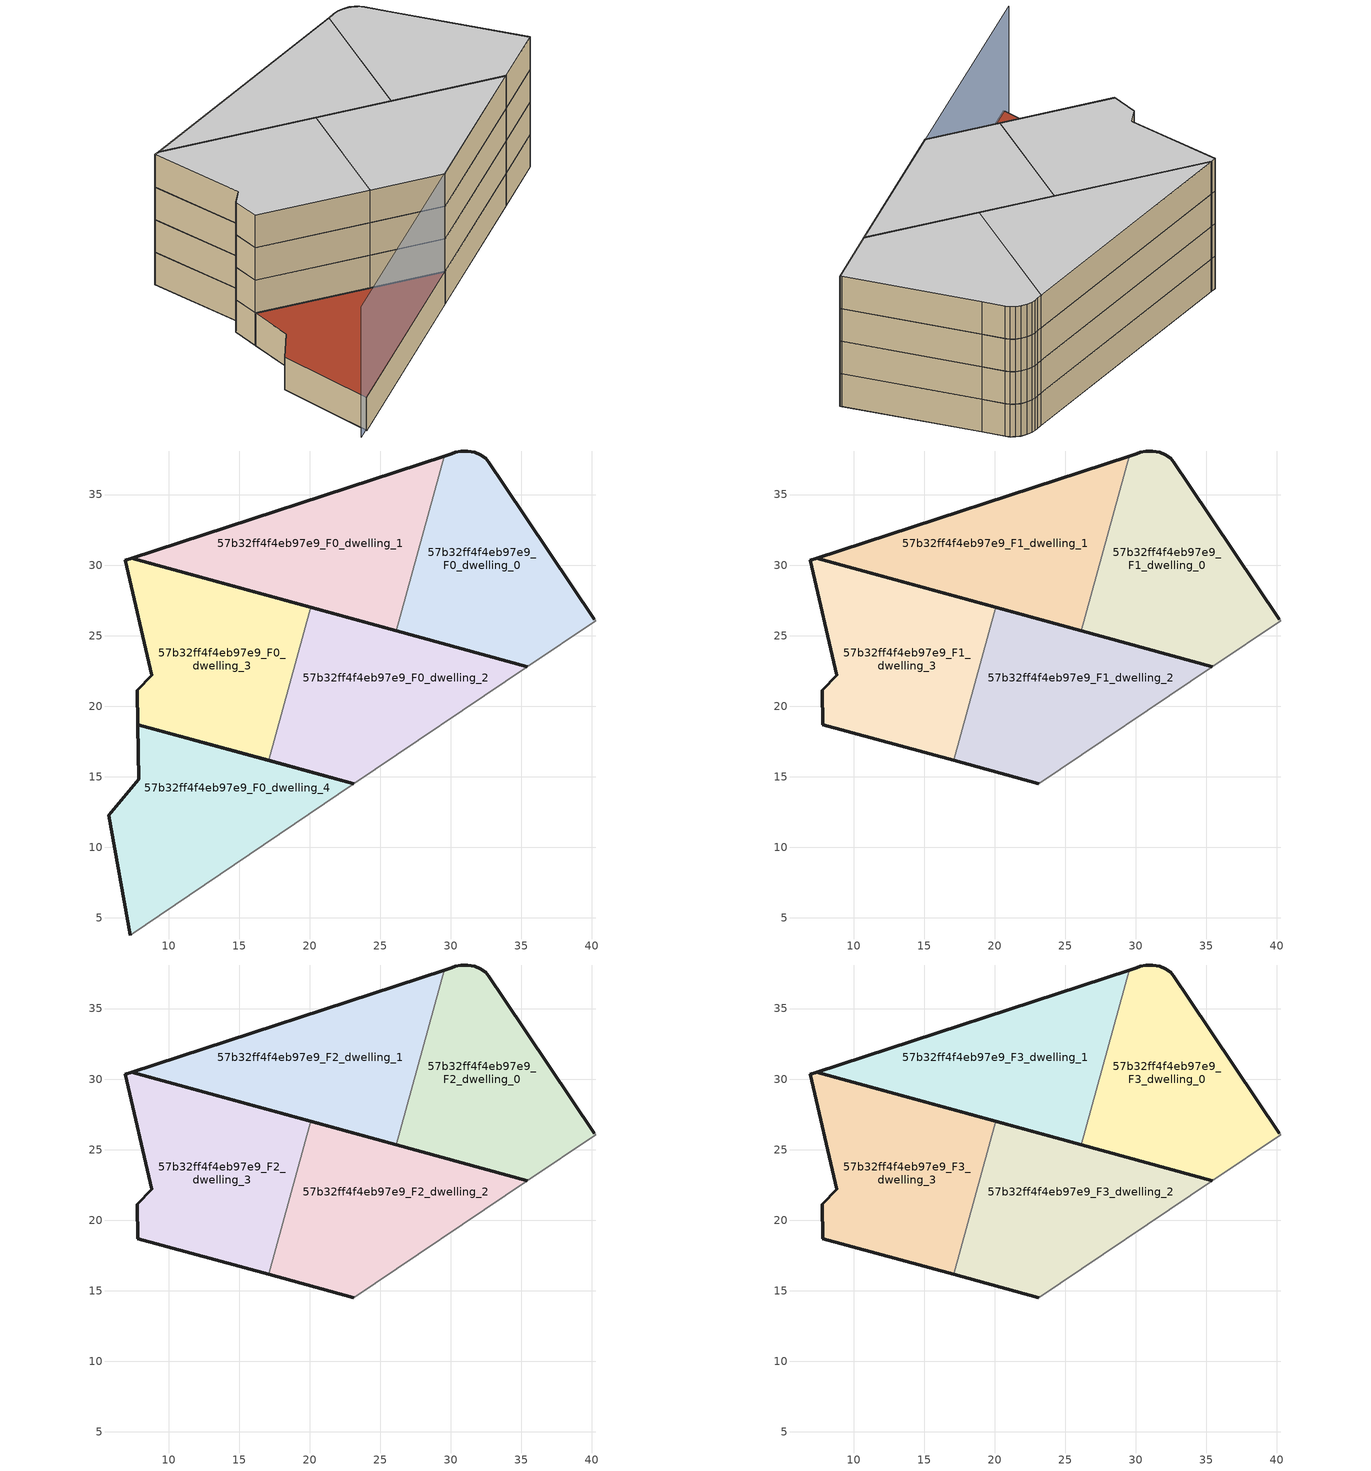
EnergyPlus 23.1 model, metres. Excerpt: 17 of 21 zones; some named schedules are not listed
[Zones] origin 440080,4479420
57b32ff4f4eb97e9_F0_dwelling_0
 floor ground (EU_floor_Construction): 40.27,26.07 40.2,26.18 33.79,35.66 32.71,37.28 32.48,37.58 32.1,37.81 31.7,38 31.21,38.09 30.72,38.09 30.34,38 30.09,37.89 29.54,37.72 26.15,25.34 35.42,22.79 z0
 wall outside (EU_wall_Construction): 29.54,37.72 30.09,37.89 30.34,38 30.72,38.09 31.21,38.09 31.7,38 32.1,37.81 32.48,37.58 32.71,37.28 33.79,35.66 40.2,26.18 / 35.42,22.79 26.15,25.34 z0:3
 wall to 57b32ff4f4eb97e9_F0_dwelling_1 (EU_wall_Construction): 26.15,25.34 29.54,37.72 z0:3
 wall adiabatic (EU_wall_Construction): 40.2,26.18 40.27,26.07 35.42,22.79 z0:3
57b32ff4f4eb97e9_F0_dwelling_1
 floor ground (EU_floor_Construction): 26.15,25.34 29.54,37.72 7.39,30.49 z0
 wall outside (EU_wall_Construction): 26.15,25.34 7.39,30.49 29.54,37.72 z0:3
57b32ff4f4eb97e9_F0_dwelling_2
 floor ground (EU_floor_Construction): 35.42,22.79 20.08,27.01 17.1,16.15 23.14,14.49 z0
 wall outside (EU_wall_Construction): 23.14,14.49 17.1,16.15 / 20.08,27.01 35.42,22.79 z0:3
 wall to 57b32ff4f4eb97e9_F0_dwelling_3 (EU_wall_Construction): 17.1,16.15 20.08,27.01 z0:3
 wall adiabatic (EU_wall_Construction): 35.42,22.79 23.14,14.49 z0:3
57b32ff4f4eb97e9_F0_dwelling_3
 floor ground (EU_floor_Construction): 17.1,16.15 20.08,27.01 7.39,30.49 6.94,30.34 8.83,22.2 7.78,21.11 7.82,18.7 z0
 wall outside (EU_wall_Construction): 17.1,16.15 7.82,18.7 7.78,21.11 8.83,22.2 6.94,30.34 7.39,30.49 20.08,27.01 z0:3
57b32ff4f4eb97e9_F0_dwelling_4
 floor ground (EU_floor_Construction): 23.14,14.49 7.82,18.7 7.88,14.83 5.78,12.28 7.29,3.78 z0
 wall outside (EU_wall_Construction): 7.29,3.78 5.78,12.28 7.88,14.83 7.82,18.7 23.14,14.49 z0:3
 wall adiabatic (EU_wall_Construction): 23.14,14.49 7.29,3.78 z0:3
 roof outside (EU_roof_Construction): 23.14,14.49 7.29,3.78 5.78,12.28 7.88,14.83 7.82,18.7 z3
57b32ff4f4eb97e9_F1_dwelling_0
 floor to 57b32ff4f4eb97e9_F0_dwelling_0 (EU_floor_Construction): 40.27,26.07 40.2,26.18 33.79,35.66 32.71,37.28 32.48,37.58 32.1,37.81 31.7,38 31.21,38.09 30.72,38.09 30.34,38 30.09,37.89 29.54,37.72 26.15,25.34 35.42,22.79 z3
 wall outside (EU_wall_Construction): 29.54,37.72 30.09,37.89 30.34,38 30.72,38.09 31.21,38.09 31.7,38 32.1,37.81 32.48,37.58 32.71,37.28 33.79,35.66 40.2,26.18 / 35.42,22.79 26.15,25.34 z3:6
 wall to 57b32ff4f4eb97e9_F1_dwelling_1 (EU_wall_Construction): 26.15,25.34 29.54,37.72 z3:6
 wall adiabatic (EU_wall_Construction): 40.2,26.18 40.27,26.07 35.42,22.79 z3:6
57b32ff4f4eb97e9_F1_dwelling_1
 floor to 57b32ff4f4eb97e9_F0_dwelling_1 (EU_floor_Construction): 26.15,25.34 29.54,37.72 7.39,30.49 z3
 wall outside (EU_wall_Construction): 26.15,25.34 7.39,30.49 29.54,37.72 z3:6
57b32ff4f4eb97e9_F1_dwelling_2
 floor to 57b32ff4f4eb97e9_F0_dwelling_2 (EU_floor_Construction): 35.42,22.79 20.08,27.01 17.1,16.15 23.14,14.49 z3
 wall outside (EU_wall_Construction): 23.14,14.49 17.1,16.15 / 20.08,27.01 35.42,22.79 z3:6
 wall to 57b32ff4f4eb97e9_F1_dwelling_3 (EU_wall_Construction): 17.1,16.15 20.08,27.01 z3:6
 wall adiabatic (EU_wall_Construction): 35.42,22.79 23.14,14.49 z3:6
57b32ff4f4eb97e9_F1_dwelling_3
 floor to 57b32ff4f4eb97e9_F0_dwelling_3 (EU_floor_Construction): 17.1,16.15 20.08,27.01 7.39,30.49 6.94,30.34 8.83,22.2 7.78,21.11 7.82,18.7 z3
 wall outside (EU_wall_Construction): 17.1,16.15 7.82,18.7 7.78,21.11 8.83,22.2 6.94,30.34 7.39,30.49 20.08,27.01 z3:6
57b32ff4f4eb97e9_F2_dwelling_0
 floor to 57b32ff4f4eb97e9_F1_dwelling_0 (EU_floor_Construction): 40.27,26.07 40.2,26.18 33.79,35.66 32.71,37.28 32.48,37.58 32.1,37.81 31.7,38 31.21,38.09 30.72,38.09 30.34,38 30.09,37.89 29.54,37.72 26.15,25.34 35.42,22.79 z6
 wall outside (EU_wall_Construction): 29.54,37.72 30.09,37.89 30.34,38 30.72,38.09 31.21,38.09 31.7,38 32.1,37.81 32.48,37.58 32.71,37.28 33.79,35.66 40.2,26.18 / 35.42,22.79 26.15,25.34 z6:9
 wall to 57b32ff4f4eb97e9_F2_dwelling_1 (EU_wall_Construction): 26.15,25.34 29.54,37.72 z6:9
 wall adiabatic (EU_wall_Construction): 40.2,26.18 40.27,26.07 35.42,22.79 z6:9
57b32ff4f4eb97e9_F2_dwelling_1
 floor to 57b32ff4f4eb97e9_F1_dwelling_1 (EU_floor_Construction): 26.15,25.34 29.54,37.72 7.39,30.49 z6
 wall outside (EU_wall_Construction): 26.15,25.34 7.39,30.49 29.54,37.72 z6:9
57b32ff4f4eb97e9_F2_dwelling_2
 floor to 57b32ff4f4eb97e9_F1_dwelling_2 (EU_floor_Construction): 35.42,22.79 20.08,27.01 17.1,16.15 23.14,14.49 z6
 wall outside (EU_wall_Construction): 23.14,14.49 17.1,16.15 / 20.08,27.01 35.42,22.79 z6:9
 wall to 57b32ff4f4eb97e9_F2_dwelling_3 (EU_wall_Construction): 17.1,16.15 20.08,27.01 z6:9
 wall adiabatic (EU_wall_Construction): 35.42,22.79 23.14,14.49 z6:9
57b32ff4f4eb97e9_F2_dwelling_3
 floor to 57b32ff4f4eb97e9_F1_dwelling_3 (EU_floor_Construction): 17.1,16.15 20.08,27.01 7.39,30.49 6.94,30.34 8.83,22.2 7.78,21.11 7.82,18.7 z6
 wall outside (EU_wall_Construction): 17.1,16.15 7.82,18.7 7.78,21.11 8.83,22.2 6.94,30.34 7.39,30.49 20.08,27.01 z6:9
57b32ff4f4eb97e9_F3_dwelling_0
 floor to 57b32ff4f4eb97e9_F2_dwelling_0 (EU_floor_Construction): 40.27,26.07 40.2,26.18 33.79,35.66 32.71,37.28 32.48,37.58 32.1,37.81 31.7,38 31.21,38.09 30.72,38.09 30.34,38 30.09,37.89 29.54,37.72 26.15,25.34 35.42,22.79 z9
 wall outside (EU_wall_Construction): 29.54,37.72 30.09,37.89 30.34,38 30.72,38.09 31.21,38.09 31.7,38 32.1,37.81 32.48,37.58 32.71,37.28 33.79,35.66 40.2,26.18 / 35.42,22.79 26.15,25.34 z9:12
 wall to 57b32ff4f4eb97e9_F3_dwelling_1 (EU_wall_Construction): 26.15,25.34 29.54,37.72 z9:12
 wall adiabatic (EU_wall_Construction): 40.2,26.18 40.27,26.07 35.42,22.79 z9:12
 ceiling to 57b32ff4f4eb97e9_F4_dwelling_0 (EU_floor_Construction): 33.79,35.66 40.2,26.18 40.27,26.07 35.42,22.79 26.15,25.34 29.54,37.72 30.09,37.89 30.34,38 30.72,38.09 31.21,38.09 31.7,38 32.1,37.81 32.48,37.58 32.71,37.28 z12
57b32ff4f4eb97e9_F3_dwelling_1
 floor to 57b32ff4f4eb97e9_F2_dwelling_1 (EU_floor_Construction): 26.15,25.34 29.54,37.72 7.39,30.49 z9
 wall outside (EU_wall_Construction): 26.15,25.34 7.39,30.49 29.54,37.72 z9:12
 ceiling to 57b32ff4f4eb97e9_F4_dwelling_1 (EU_floor_Construction): 29.54,37.72 26.15,25.34 7.39,30.49 z12
57b32ff4f4eb97e9_F3_dwelling_2
 floor to 57b32ff4f4eb97e9_F2_dwelling_2 (EU_floor_Construction): 35.42,22.79 20.08,27.01 17.1,16.15 23.14,14.49 z9
 wall outside (EU_wall_Construction): 23.14,14.49 17.1,16.15 / 20.08,27.01 35.42,22.79 z9:12
 wall to 57b32ff4f4eb97e9_F3_dwelling_3 (EU_wall_Construction): 17.1,16.15 20.08,27.01 z9:12
 wall adiabatic (EU_wall_Construction): 35.42,22.79 23.14,14.49 z9:12
 ceiling to 57b32ff4f4eb97e9_F4_dwelling_2 (EU_floor_Construction): 35.42,22.79 23.14,14.49 17.1,16.15 20.08,27.01 z12
57b32ff4f4eb97e9_F3_dwelling_3
 floor to 57b32ff4f4eb97e9_F2_dwelling_3 (EU_floor_Construction): 17.1,16.15 20.08,27.01 7.39,30.49 6.94,30.34 8.83,22.2 7.78,21.11 7.82,18.7 z9
 wall outside (EU_wall_Construction): 17.1,16.15 7.82,18.7 7.78,21.11 8.83,22.2 6.94,30.34 7.39,30.49 20.08,27.01 z9:12
 ceiling to 57b32ff4f4eb97e9_F4_dwelling_3 (EU_floor_Construction): 20.08,27.01 17.1,16.15 7.82,18.7 7.78,21.11 8.83,22.2 6.94,30.34 7.39,30.49 z12
shading: 6.38,3.3 40.27,26.07 z0:12
[Building]
EU S2 Campaign: North Axis=0; Terrain=City; Solar Distribution=FullExterior
[Site:Location]
Madrid: Latitude=40.5; Longitude=-3.5; Time Zone=1; Elevation=609
[SizingPeriod:WeatherFileDays]
AnnualSizingPeriod: Begin Month=1; Begin Day of Month=1; End Month=12; End Day of Month=31; Day of Week for Start Day=Monday; Use Weather File Daylight Saving Period=No; Use Weather File Rain and Snow Indicators=No
[MATERIAL]
EU_InternalMass_Material: Roughness=MediumRough; Thickness=0.1; Conductivity=1; Density=1800; Specific Heat=900; Thermal Absorptance=0.9; Solar Absorptance=0.7; Visible Absorptance=0.7
[MATERIAL:NOMASS] Roughness=MediumRough; Thermal Absorptance=0.9; Solar Absorptance=0.7; Visible Absorptance=0.7
Name | Thermal Resistance
EU_wall_NoMass | 0.609216
EU_roof_NoMass | 0.513268
EU_floor_NoMass | 0.568163
[CONSTRUCTION]
EU_wall_Construction: EU_wall_NoMass
EU_roof_Construction: EU_roof_NoMass
EU_floor_Construction: EU_floor_NoMass
EU_InternalMass_Construction: EU_InternalMass_Material
[ZONE] Type=1; Multiplier=1; Ceiling Height=autocalculate; Floor Area=autocalculate; Part of Total Floor Area=Yes
Name | Volume
57b32ff4f4eb97e9_F0_dwelling_0; 57b32ff4f4eb97e9_F1_dwelling_0; 57b32ff4f4eb97e9_F2_dwelling_0; 57b32ff4f4eb97e9_F3_dwelling_0 | 374.452
57b32ff4f4eb97e9_F0_dwelling_1; 57b32ff4f4eb97e9_F1_dwelling_1; 57b32ff4f4eb97e9_F2_dwelling_1; 57b32ff4f4eb97e9_F3_dwelling_1; 57b32ff4f4eb97e9_F0_dwelling_4 | 374.447
57b32ff4f4eb97e9_F0_dwelling_2; 57b32ff4f4eb97e9_F1_dwelling_2; 57b32ff4f4eb97e9_F2_dwelling_2; 57b32ff4f4eb97e9_F3_dwelling_2 | 374.443
57b32ff4f4eb97e9_F0_dwelling_3; 57b32ff4f4eb97e9_F1_dwelling_3; 57b32ff4f4eb97e9_F2_dwelling_3; 57b32ff4f4eb97e9_F3_dwelling_3 | 374.428
[INTERNALMASS] Construction=EU_InternalMass_Construction
Name | Zone or ZoneList | Surface Area
57b32ff4f4eb97e9_F0_dwelling_0_EU_InternalMass | 57b32ff4f4eb97e9_F0_dwelling_0 | 124.817
57b32ff4f4eb97e9_F0_dwelling_1_EU_InternalMass | 57b32ff4f4eb97e9_F0_dwelling_1 | 124.819
57b32ff4f4eb97e9_F0_dwelling_2_EU_InternalMass | 57b32ff4f4eb97e9_F0_dwelling_2 | 124.817
57b32ff4f4eb97e9_F0_dwelling_3_EU_InternalMass | 57b32ff4f4eb97e9_F0_dwelling_3 | 124.808
57b32ff4f4eb97e9_F0_dwelling_4_EU_InternalMass | 57b32ff4f4eb97e9_F0_dwelling_4 | 124.816
57b32ff4f4eb97e9_F1_dwelling_0_EU_InternalMass | 57b32ff4f4eb97e9_F1_dwelling_0 | 156.015
57b32ff4f4eb97e9_F1_dwelling_1_EU_InternalMass | 57b32ff4f4eb97e9_F1_dwelling_1 | 156.028
57b32ff4f4eb97e9_F1_dwelling_2_EU_InternalMass | 57b32ff4f4eb97e9_F1_dwelling_2 | 156.023
57b32ff4f4eb97e9_F1_dwelling_3_EU_InternalMass | 57b32ff4f4eb97e9_F1_dwelling_3 | 156.009
57b32ff4f4eb97e9_F2_dwelling_0_EU_InternalMass | 57b32ff4f4eb97e9_F2_dwelling_0 | 156.015
57b32ff4f4eb97e9_F2_dwelling_1_EU_InternalMass | 57b32ff4f4eb97e9_F2_dwelling_1 | 156.028
57b32ff4f4eb97e9_F2_dwelling_2_EU_InternalMass | 57b32ff4f4eb97e9_F2_dwelling_2 | 156.023
57b32ff4f4eb97e9_F2_dwelling_3_EU_InternalMass | 57b32ff4f4eb97e9_F2_dwelling_3 | 156.009
57b32ff4f4eb97e9_F3_dwelling_0_EU_InternalMass | 57b32ff4f4eb97e9_F3_dwelling_0 | 156.015
57b32ff4f4eb97e9_F3_dwelling_1_EU_InternalMass | 57b32ff4f4eb97e9_F3_dwelling_1 | 156.028
57b32ff4f4eb97e9_F3_dwelling_2_EU_InternalMass | 57b32ff4f4eb97e9_F3_dwelling_2 | 156.023
57b32ff4f4eb97e9_F3_dwelling_3_EU_InternalMass | 57b32ff4f4eb97e9_F3_dwelling_3 | 156.009
[OTHEREQUIPMENT] Fuel Type=Electricity; Design Level Calculation Method=Watts/Area; Power per Zone Floor Area=1; Fraction Latent=0; Fraction Radiant=0; Fraction Lost=0; Carbon Dioxide Generation Rate=0; EndUse Subcategory=EU_Step8_InternalGains
Name | Zone or ZoneList or Space or SpaceList | Schedule
EU_Step8_InternalGain_57b32ff4f4eb97e9_F0_dwelling_0_f000 | 57b32ff4f4eb97e9_F0_dwelling_0 | EU_Step8_GainSchedule_57b32ff4f4eb97e9_F0_dwelling_0_f000
EU_Step8_InternalGain_57b32ff4f4eb97e9_F0_dwelling_1_f000 | 57b32ff4f4eb97e9_F0_dwelling_1 | EU_Step8_GainSchedule_57b32ff4f4eb97e9_F0_dwelling_1_f000
EU_Step8_InternalGain_57b32ff4f4eb97e9_F0_dwelling_2_f000 | 57b32ff4f4eb97e9_F0_dwelling_2 | EU_Step8_GainSchedule_57b32ff4f4eb97e9_F0_dwelling_2_f000
EU_Step8_InternalGain_57b32ff4f4eb97e9_F0_dwelling_3_f000 | 57b32ff4f4eb97e9_F0_dwelling_3 | EU_Step8_GainSchedule_57b32ff4f4eb97e9_F0_dwelling_3_f000
EU_Step8_InternalGain_57b32ff4f4eb97e9_F0_dwelling_4_f000 | 57b32ff4f4eb97e9_F0_dwelling_4 | EU_Step8_GainSchedule_57b32ff4f4eb97e9_F0_dwelling_4_f000
EU_Step8_InternalGain_57b32ff4f4eb97e9_F1_dwelling_0_f000 | 57b32ff4f4eb97e9_F1_dwelling_0 | EU_Step8_GainSchedule_57b32ff4f4eb97e9_F1_dwelling_0_f000
EU_Step8_InternalGain_57b32ff4f4eb97e9_F1_dwelling_1_f000 | 57b32ff4f4eb97e9_F1_dwelling_1 | EU_Step8_GainSchedule_57b32ff4f4eb97e9_F1_dwelling_1_f000
EU_Step8_InternalGain_57b32ff4f4eb97e9_F1_dwelling_2_f000 | 57b32ff4f4eb97e9_F1_dwelling_2 | EU_Step8_GainSchedule_57b32ff4f4eb97e9_F1_dwelling_2_f000
EU_Step8_InternalGain_57b32ff4f4eb97e9_F1_dwelling_3_f000 | 57b32ff4f4eb97e9_F1_dwelling_3 | EU_Step8_GainSchedule_57b32ff4f4eb97e9_F1_dwelling_3_f000
EU_Step8_InternalGain_57b32ff4f4eb97e9_F2_dwelling_0_f000 | 57b32ff4f4eb97e9_F2_dwelling_0 | EU_Step8_GainSchedule_57b32ff4f4eb97e9_F2_dwelling_0_f000
EU_Step8_InternalGain_57b32ff4f4eb97e9_F2_dwelling_1_f000 | 57b32ff4f4eb97e9_F2_dwelling_1 | EU_Step8_GainSchedule_57b32ff4f4eb97e9_F2_dwelling_1_f000
EU_Step8_InternalGain_57b32ff4f4eb97e9_F2_dwelling_2_f000 | 57b32ff4f4eb97e9_F2_dwelling_2 | EU_Step8_GainSchedule_57b32ff4f4eb97e9_F2_dwelling_2_f000
EU_Step8_InternalGain_57b32ff4f4eb97e9_F2_dwelling_3_f000 | 57b32ff4f4eb97e9_F2_dwelling_3 | EU_Step8_GainSchedule_57b32ff4f4eb97e9_F2_dwelling_3_f000
EU_Step8_InternalGain_57b32ff4f4eb97e9_F3_dwelling_0_f000 | 57b32ff4f4eb97e9_F3_dwelling_0 | EU_Step8_GainSchedule_57b32ff4f4eb97e9_F3_dwelling_0_f000
EU_Step8_InternalGain_57b32ff4f4eb97e9_F3_dwelling_1_f000 | 57b32ff4f4eb97e9_F3_dwelling_1 | EU_Step8_GainSchedule_57b32ff4f4eb97e9_F3_dwelling_1_f000
EU_Step8_InternalGain_57b32ff4f4eb97e9_F3_dwelling_2_f000 | 57b32ff4f4eb97e9_F3_dwelling_2 | EU_Step8_GainSchedule_57b32ff4f4eb97e9_F3_dwelling_2_f000
EU_Step8_InternalGain_57b32ff4f4eb97e9_F3_dwelling_3_f000 | 57b32ff4f4eb97e9_F3_dwelling_3 | EU_Step8_GainSchedule_57b32ff4f4eb97e9_F3_dwelling_3_f000
[ZONEVENTILATION:DESIGNFLOWRATE] Schedule=EU_AlwaysOn; Design Flow Rate Calculation Method=AirChanges/Hour; Air Changes per Hour=0.752966; Ventilation Type=Natural; Fan Pressure Rise=0; Fan Total Efficiency=1; Constant Term Coefficient=1; Temperature Term Coefficient=0; Velocity Term Coefficient=0; Velocity Squared Term Coefficient=0; Minimum Indoor Temperature=-100; Maximum Indoor Temperature=100; Delta Temperature=-100; Minimum Outdoor Temperature=-100; Maximum Outdoor Temperature=100; Maximum Wind Speed=40
Name | Zone or ZoneList or Space or SpaceList
EU_ConstantAir_57b32ff4f4eb97e9_F0_dwelling_0 | 57b32ff4f4eb97e9_F0_dwelling_0
EU_ConstantAir_57b32ff4f4eb97e9_F0_dwelling_1 | 57b32ff4f4eb97e9_F0_dwelling_1
EU_ConstantAir_57b32ff4f4eb97e9_F0_dwelling_2 | 57b32ff4f4eb97e9_F0_dwelling_2
EU_ConstantAir_57b32ff4f4eb97e9_F0_dwelling_3 | 57b32ff4f4eb97e9_F0_dwelling_3
EU_ConstantAir_57b32ff4f4eb97e9_F0_dwelling_4 | 57b32ff4f4eb97e9_F0_dwelling_4
EU_ConstantAir_57b32ff4f4eb97e9_F1_dwelling_0 | 57b32ff4f4eb97e9_F1_dwelling_0
EU_ConstantAir_57b32ff4f4eb97e9_F1_dwelling_1 | 57b32ff4f4eb97e9_F1_dwelling_1
EU_ConstantAir_57b32ff4f4eb97e9_F1_dwelling_2 | 57b32ff4f4eb97e9_F1_dwelling_2
EU_ConstantAir_57b32ff4f4eb97e9_F1_dwelling_3 | 57b32ff4f4eb97e9_F1_dwelling_3
EU_ConstantAir_57b32ff4f4eb97e9_F2_dwelling_0 | 57b32ff4f4eb97e9_F2_dwelling_0
EU_ConstantAir_57b32ff4f4eb97e9_F2_dwelling_1 | 57b32ff4f4eb97e9_F2_dwelling_1
EU_ConstantAir_57b32ff4f4eb97e9_F2_dwelling_2 | 57b32ff4f4eb97e9_F2_dwelling_2
EU_ConstantAir_57b32ff4f4eb97e9_F2_dwelling_3 | 57b32ff4f4eb97e9_F2_dwelling_3
EU_ConstantAir_57b32ff4f4eb97e9_F3_dwelling_0 | 57b32ff4f4eb97e9_F3_dwelling_0
EU_ConstantAir_57b32ff4f4eb97e9_F3_dwelling_1 | 57b32ff4f4eb97e9_F3_dwelling_1
EU_ConstantAir_57b32ff4f4eb97e9_F3_dwelling_2 | 57b32ff4f4eb97e9_F3_dwelling_2
EU_ConstantAir_57b32ff4f4eb97e9_F3_dwelling_3 | 57b32ff4f4eb97e9_F3_dwelling_3
[HVACTEMPLATE:THERMOSTAT] Constant Heating Setpoint=20; Constant Cooling Setpoint=50
EU_HeatOnly_57b32ff4f4eb97e9_F0_dwelling_0; EU_HeatOnly_57b32ff4f4eb97e9_F0_dwelling_1; EU_HeatOnly_57b32ff4f4eb97e9_F0_dwelling_2; EU_HeatOnly_57b32ff4f4eb97e9_F0_dwelling_3; EU_HeatOnly_57b32ff4f4eb97e9_F0_dwelling_4; EU_HeatOnly_57b32ff4f4eb97e9_F1_dwelling_0; EU_HeatOnly_57b32ff4f4eb97e9_F1_dwelling_1; EU_HeatOnly_57b32ff4f4eb97e9_F1_dwelling_2; EU_HeatOnly_57b32ff4f4eb97e9_F1_dwelling_3; EU_HeatOnly_57b32ff4f4eb97e9_F2_dwelling_0; EU_HeatOnly_57b32ff4f4eb97e9_F2_dwelling_1; EU_HeatOnly_57b32ff4f4eb97e9_F2_dwelling_2; EU_HeatOnly_57b32ff4f4eb97e9_F2_dwelling_3
